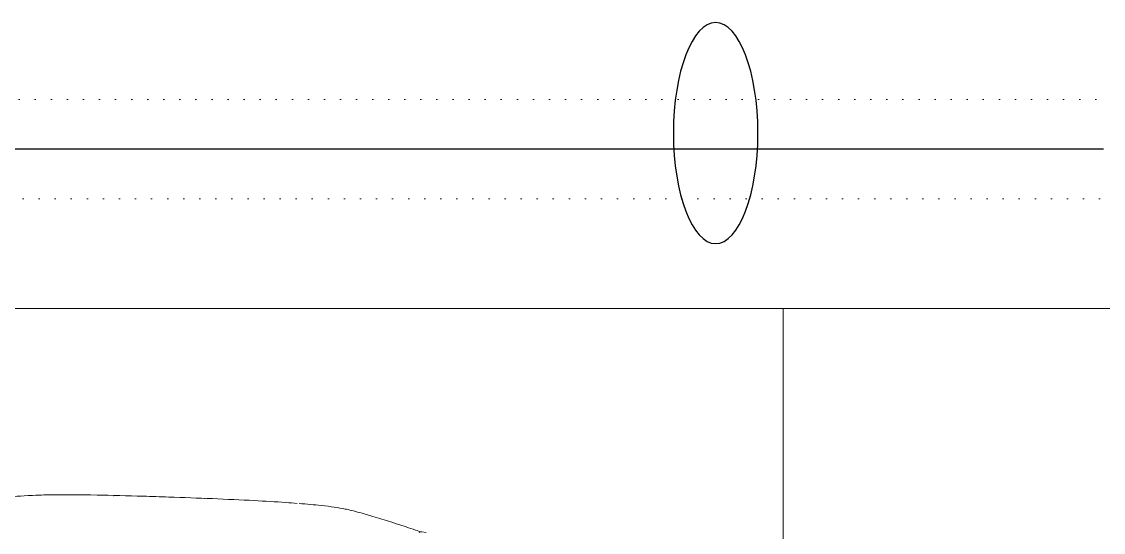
# Model space of a CAD drawing. Extents: x -2012 to 34975, y -1043 to 8321.
# Drawn here: x 31081 to 31298.1, y 1622.5 to 1725.1 of the extents above; entities that cross this region are included whole.
import ezdxf
from ezdxf.xclip import XClip

# ---------------------------------------------------------------- set-up
doc = ezdxf.new("R2010")
doc.units = 0
doc.header["$LTSCALE"] = 25
doc.header["$XCLIPFRAME"] = 0
doc.linetypes.add('DOT2', pattern=[0.125, 0, -0.125])
doc.layers.get('0').update_dxf_attribs({"color": 9, "lineweight": 9})
for name, color, linetype, lineweight in [('04', 9, 'Continuous', 9), ('06D', 9, 'Continuous', 9), ('20', 9, 'DOT2', 9), ('E-KABLO', 7, 'Continuous', 30), ('E-LİNYE', 7, 'Continuous', 30)]:
    doc.layers.add(name, color=color, linetype=linetype, lineweight=lineweight)

# ---------------------------------------------------------------- blocks, each defined once
blk = doc.blocks.new('p-araba-polo')
at = {"extrusion": (0, 0, -1)}
blk.add_line((0.3189, 0.7484), (0.328, 0.7495), dxfattribs=at)
for points, degree in [([(0.5299, 0.8024), (0.5443, 0.8039), (0.5588, 0.8052), (0.5741, 0.8064)], 3), ([(0.7638, 0.8164), (0.7637, 0.8164), (0.7637, 0.8163), (0.7636, 0.8162), (0.7635, 0.8161), (0.7634, 0.8159)], 5), ([(0.7638, 0.8164), (0.7637, 0.8164), (0.7637, 0.8163), (0.7636, 0.8162), (0.7635, 0.8161), (0.7634, 0.8159)], 5), ([(0.9357, 0.8222), (0.9352, 0.8222), (0.9348, 0.8222), (0.9343, 0.8222)], 3), ([(0.9453, 0.8224), (0.9455, 0.8224), (0.9457, 0.8224), (0.9459, 0.8223), (0.9461, 0.8222), (0.9463, 0.8221)], 5), ([(0.9453, 0.8224), (0.9455, 0.8224), (0.9457, 0.8224), (0.9459, 0.8223), (0.9461, 0.8222), (0.9463, 0.8221)], 5), ([(1.0811, 0.8236), (1.0881, 0.8235), (1.0946, 0.8233), (1.1009, 0.8231)], 3), ([(1.1014, 0.8231), (1.1013, 0.8231), (1.1011, 0.8231), (1.101, 0.8231), (1.1008, 0.8231), (1.1007, 0.8231), (1.1006, 0.8231), (1.1004, 0.8231)], 7), ([(1.1004, 0.8231), (1.1009, 0.8231), (1.1013, 0.8231), (1.1018, 0.8231), (1.1022, 0.823), (1.1026, 0.8229)], 5), ([(1.1026, 0.8229), (1.1022, 0.823), (1.1018, 0.8231), (1.1013, 0.8231), (1.1009, 0.8231), (1.1004, 0.8231)], 5), ([(1.1004, 0.8231), (1.1008, 0.8231), (1.1011, 0.8231), (1.1015, 0.8231)], 3), ([(1.1009, 0.8231), (1.1242, 0.8223), (1.1443, 0.821), (1.1589, 0.8187)], 3), ([(0.328, 0.7495), (0.3299, 0.7499), (0.3326, 0.7491), (0.3334, 0.7485)], 3)]:
    blk.add_open_spline(points, degree=degree)
for points, degree, knots in [([(0.578, 0.8067), (0.5852, 0.8073), (0.6136, 0.8094), (0.6943, 0.8142), (0.7938, 0.8181), (0.9022, 0.8216), (0.9869, 0.8238), (1.0486, 0.8241), (1.0808, 0.8236)], 3, [0, 0, 0, 0, 0.049552, 0.182368, 0.511137, 0.607099, 0.78604, 1, 1, 1, 1]), ([(0.5894, 0.8074), (0.5894, 0.8074), (0.5894, 0.8074), (0.5894, 0.8074), (0.5894, 0.8074), (0.5894, 0.8074), (0.5894, 0.8074), (0.5894, 0.8074), (0.5894, 0.8074), (0.5894, 0.8074), (0.5894, 0.8074), (0.5894, 0.8074), (0.5894, 0.8074), (0.5894, 0.8074), (0.5894, 0.8074)], 7, [0, 0, 0, 0, 0, 0, 0, 0, 1, 1, 1, 1, 1, 1, 1, 1, 1, 1, 1, 1, 1, 1, 1]), ([(0.3308, 0.7495), (0.3436, 0.7542), (0.3636, 0.7609), (0.3938, 0.7706), (0.4254, 0.7806), (0.4544, 0.789), (0.4711, 0.793), (0.4757, 0.7941)], 3, [0, 0, 0, 0, 0.260213, 0.420209, 0.662967, 0.897224, 1, 1, 1, 1]), ([(0.4758, 0.7941), (0.4779, 0.7946), (0.4931, 0.7978), (0.5106, 0.8003), (0.5297, 0.8023)], 3, [0, 0, 0, 0, 0.124213, 1, 1, 1, 1])]:
    blk.add_open_spline(points, degree=degree, knots=knots)
blk = doc.blocks.new('catikatirevizepergole-krt')
for points in [[(-30, 990), (-30, 920), (-800, 920), (-800, 990)], [(-30, 900), (-30, 830), (-800, 830), (-800, 900)]]:
    blk.add_lwpolyline(points, close=True)

msp = doc.modelspace()

# ---------------------------------------------------------------- linework, layer by layer
at = {"layer": '06D'}
for points in [[(31233.84, 1417.5), (31233.84, 1667.5), (30733.84, 1667.5), (30733.84, 1417.5)], [(31733.84, 1417.5), (31733.84, 1667.5), (31233.84, 1667.5), (31233.84, 1417.5)]]:
    msp.add_lwpolyline(points, close=True, dxfattribs=at)
at = {"layer": 'E-KABLO', "color": 6}
msp.add_line((31298.1, 1699.5), (31034.6, 1699.5), dxfattribs=at)
at = {"layer": 'E-LİNYE', "color": 3, "linetype": 'Continuous', "extrusion": (0, 0, -1)}
msp.add_ellipse((31220.28, 1702.73), major_axis=(0, 22.2), ratio=0.382407, dxfattribs=at)

# ---------------------------------------------------------------- block references
at = {"layer": '04'}
ref = msp.add_blockref('p-araba-polo', (31194.08, 1547.69), dxfattribs=dict(at, xscale=-100, yscale=100, zscale=100))
XClip(ref).set_block_clipping_path([(-0.0924763951, -0.9835002962), (4.0650970395, 0.9845199444)])
at = {"layer": '20'}
msp.add_blockref('catikatirevizepergole-krt', (31581.35, 789.5), dxfattribs=at)

doc.saveas('drawing.dxf')
